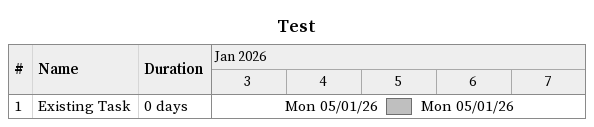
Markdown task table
Test

| ID | Task | Duration | Start | Finish |
|---|---|---|---|---|
| 1 | Existing Task | 0d | 2026-01-05 | 2026-01-05 |
